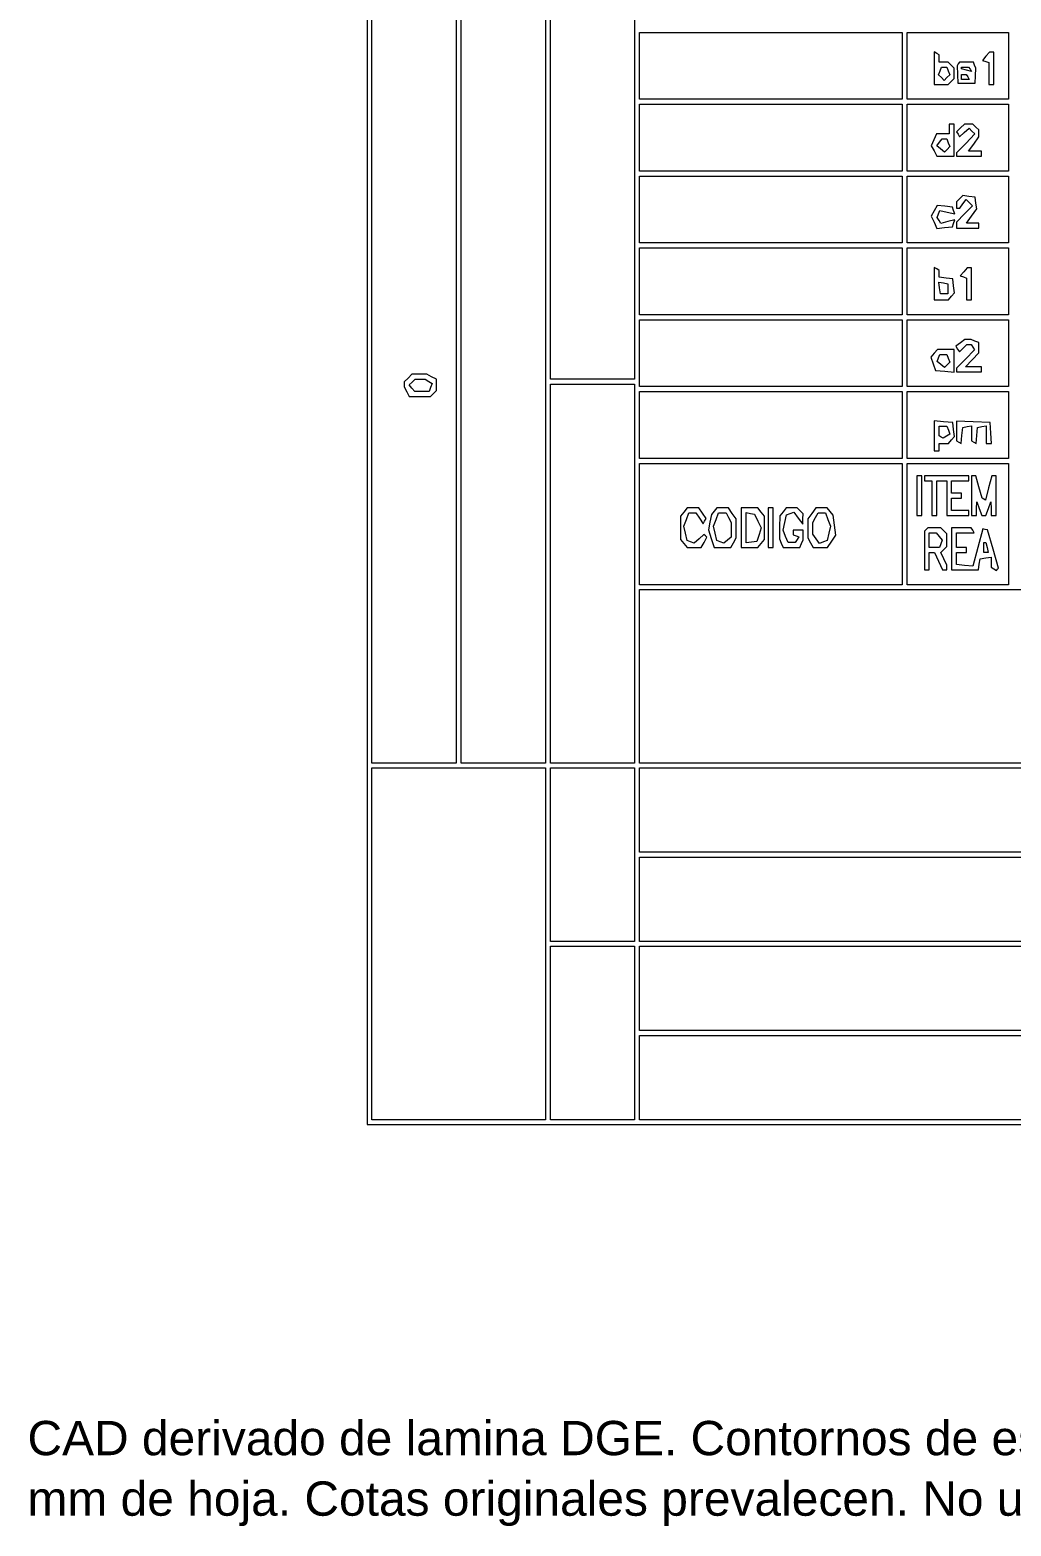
# Paper-space layout 'AN-01-DGE-004' of a CAD drawing. Header units: metres, sheet in millimetres. Extents: x 12 to 193, y 4 to 291.
# Drawn here: x 12.1 to 60.8, y 4.5 to 78.7 of the extents above; entities that cross this region are included whole.
import ezdxf

# ---------------------------------------------------------------- set-up
doc = ezdxf.new("R2010")
doc.units = ezdxf.units.M
doc.layers.add('DGE_CONTORNOS', color=7, linetype='Continuous', lineweight=0)
doc.layers.add('DGE_DATOS', color=7, linetype='Continuous', lineweight=0)
doc.styles.add('DGE_ARIAL', font='arial.ttf')

# ---------------------------------------------------------------- blocks, each defined once
blk = doc.blocks.new('LP_REF_DGE_MT_004')
at = {"layer": 'DGE_CONTORNOS'}
for points in [[(28.829, 147.467), (28.829, 24.387), (111.028, 24.387), (193.226, 24.387), (193.226, 147.467), (193.226, 270.547), (111.028, 270.547), (28.829, 270.547)], [(33.249, 61.219), (33.249, 42.312), (31.162, 42.312), (29.075, 42.312), (29.075, 61.219), (29.075, 80.126), (31.162, 80.126), (33.249, 80.126)], [(37.669, 61.219), (37.669, 42.312), (35.582, 42.312), (33.495, 42.312), (33.495, 61.219), (33.495, 80.126), (35.582, 80.126), (37.669, 80.126)], [(42.089, 70.734), (42.089, 61.342), (40.002, 61.342), (37.915, 61.342), (37.915, 70.734), (37.915, 80.126), (40.002, 80.126), (42.089, 80.126)], [(55.349, 76.872), (55.349, 75.215), (48.842, 75.215), (42.335, 75.215), (42.335, 76.872), (42.335, 78.53), (48.842, 78.53), (55.349, 78.53)], [(60.628, 76.872), (60.628, 75.215), (58.111, 75.215), (55.594, 75.215), (55.594, 76.872), (55.594, 78.53), (58.111, 78.53), (60.628, 78.53)], [(56.945, 76.757), (56.945, 75.952), (57.289, 75.952), (57.632, 75.952), (57.78, 76.099), (57.927, 76.246), (57.927, 76.504), (57.927, 76.762), (57.78, 76.909), (57.632, 77.057), (57.411, 77.057), (57.19, 77.057), (57.19, 77.234), (57.19, 77.41), (57.068, 77.486), (56.945, 77.562)], [(59.507, 77.344), (59.339, 77.139), (59.492, 77.088), (59.646, 77.036), (59.646, 76.494), (59.646, 75.952), (59.769, 75.952), (59.891, 75.952), (59.891, 76.75), (59.891, 77.548), (59.784, 77.548), (59.676, 77.548)], [(57.64, 76.619), (57.714, 76.426), (57.575, 76.287), (57.436, 76.148), (57.297, 76.287), (57.158, 76.426), (57.232, 76.619), (57.305, 76.811), (57.436, 76.811), (57.566, 76.811)], [(58.131, 76.965), (58.075, 76.872), (58.097, 76.443), (58.119, 76.013), (58.545, 76.013), (58.971, 76.013), (58.985, 76.381), (58.998, 76.75), (58.941, 76.903), (58.883, 77.057), (58.535, 77.057), (58.187, 77.057)], [(58.718, 76.7), (58.787, 76.588), (58.541, 76.653), (58.295, 76.717), (58.295, 76.764), (58.295, 76.811), (58.472, 76.811), (58.649, 76.811)], [(58.602, 76.32), (58.678, 76.197), (58.487, 76.197), (58.295, 76.197), (58.295, 76.32), (58.295, 76.443), (58.411, 76.443), (58.526, 76.443)], [(55.349, 73.312), (55.349, 71.655), (48.842, 71.655), (42.335, 71.655), (42.335, 73.312), (42.335, 74.97), (48.842, 74.97), (55.349, 74.97)], [(60.628, 73.312), (60.628, 71.655), (58.111, 71.655), (55.594, 71.655), (55.594, 73.312), (55.594, 74.97), (58.111, 74.97), (60.628, 74.97)], [(57.682, 73.742), (57.682, 73.496), (57.372, 73.496), (57.062, 73.496), (56.93, 73.205), (56.797, 72.913), (56.937, 72.652), (57.076, 72.391), (57.502, 72.391), (57.927, 72.391), (57.927, 73.189), (57.927, 73.987), (57.804, 73.987), (57.682, 73.987)], [(58.242, 73.793), (58.048, 73.599), (58.122, 73.478), (58.197, 73.357), (58.433, 73.571), (58.67, 73.785), (58.814, 73.64), (58.959, 73.496), (58.504, 73.03), (58.05, 72.565), (58.05, 72.478), (58.05, 72.391), (58.664, 72.391), (59.278, 72.391), (59.278, 72.514), (59.278, 72.637), (58.962, 72.637), (58.647, 72.637), (58.901, 72.993), (59.155, 73.35), (59.155, 73.521), (59.155, 73.693), (59.007, 73.84), (58.86, 73.987), (58.648, 73.987), (58.436, 73.987)], [(57.64, 73.058), (57.714, 72.866), (57.58, 72.732), (57.446, 72.598), (57.255, 72.757), (57.065, 72.915), (57.204, 73.083), (57.343, 73.251), (57.455, 73.251), (57.566, 73.251)], [(55.349, 69.752), (55.349, 68.094), (48.842, 68.094), (42.335, 68.094), (42.335, 69.752), (42.335, 71.409), (48.842, 71.409), (55.349, 71.409)], [(60.628, 69.752), (60.628, 68.094), (58.111, 68.094), (55.594, 68.094), (55.594, 69.752), (55.594, 71.409), (58.111, 71.409), (60.628, 71.409)], [(56.94, 69.682), (56.797, 69.414), (56.933, 69.115), (57.069, 68.815), (57.458, 68.854), (57.847, 68.892), (57.903, 69.063), (57.959, 69.234), (57.617, 69.148), (57.275, 69.062), (57.183, 69.212), (57.09, 69.361), (57.156, 69.532), (57.222, 69.703), (57.589, 69.622), (57.956, 69.542), (57.901, 69.708), (57.847, 69.874), (57.465, 69.912), (57.084, 69.95)], [(58.202, 70.285), (58.05, 70.132), (58.05, 69.973), (58.05, 69.813), (58.128, 69.813), (58.207, 69.813), (58.366, 70.028), (58.524, 70.243), (58.68, 70.09), (58.835, 69.936), (58.442, 69.531), (58.05, 69.126), (58.05, 68.978), (58.05, 68.831), (58.602, 68.831), (59.155, 68.831), (59.155, 68.954), (59.155, 69.076), (58.844, 69.076), (58.534, 69.076), (58.794, 69.428), (59.054, 69.78), (59.012, 70.073), (58.971, 70.366), (58.663, 70.401), (58.355, 70.437)], [(55.349, 66.191), (55.349, 64.534), (48.842, 64.534), (42.335, 64.534), (42.335, 66.191), (42.335, 67.849), (48.842, 67.849), (55.349, 67.849)], [(60.628, 66.191), (60.628, 64.534), (58.111, 64.534), (55.594, 64.534), (55.594, 66.191), (55.594, 67.849), (58.111, 67.849), (60.628, 67.849)], [(56.945, 66.076), (56.945, 65.27), (57.298, 65.27), (57.651, 65.27), (57.798, 65.447), (57.945, 65.624), (57.905, 65.969), (57.866, 66.314), (57.528, 66.353), (57.19, 66.392), (57.19, 66.56), (57.19, 66.729), (57.068, 66.805), (56.945, 66.881)], [(58.403, 66.662), (58.234, 66.458), (58.387, 66.407), (58.541, 66.355), (58.541, 65.813), (58.541, 65.27), (58.664, 65.27), (58.786, 65.27), (58.786, 66.068), (58.786, 66.866), (58.679, 66.866), (58.571, 66.866)], [(57.62, 65.821), (57.62, 65.577), (57.436, 65.577), (57.252, 65.577), (57.211, 65.865), (57.17, 66.152), (57.395, 66.108), (57.62, 66.065)], [(55.349, 62.631), (55.349, 60.973), (48.842, 60.973), (42.335, 60.973), (42.335, 62.631), (42.335, 64.288), (48.842, 64.288), (55.349, 64.288)], [(60.628, 62.631), (60.628, 60.973), (58.111, 60.973), (55.594, 60.973), (55.594, 62.631), (55.594, 64.288), (58.111, 64.288), (60.628, 64.288)], [(58.239, 63.141), (58.012, 62.975), (58.1, 62.833), (58.188, 62.69), (58.373, 62.875), (58.558, 63.061), (58.665, 63.061), (58.772, 63.061), (58.855, 62.927), (58.937, 62.793), (58.494, 62.338), (58.05, 61.884), (58.05, 61.797), (58.05, 61.71), (58.664, 61.71), (59.278, 61.71), (59.278, 61.833), (59.278, 61.956), (58.886, 61.956), (58.495, 61.956), (58.825, 62.3), (59.155, 62.644), (59.155, 62.901), (59.155, 63.157), (58.961, 63.232), (58.766, 63.306), (58.616, 63.306), (58.465, 63.306)], [(56.939, 62.623), (56.78, 62.432), (56.895, 62.102), (57.011, 61.771), (57.469, 61.733), (57.927, 61.695), (57.927, 62.255), (57.927, 62.815), (57.512, 62.815), (57.098, 62.815)], [(57.64, 62.377), (57.714, 62.185), (57.58, 62.051), (57.446, 61.917), (57.264, 62.068), (57.082, 62.219), (57.149, 62.394), (57.217, 62.569), (57.392, 62.569), (57.566, 62.569)], [(30.864, 61.394), (30.671, 61.201), (30.671, 61.079), (30.671, 60.957), (30.798, 60.72), (30.925, 60.482), (31.449, 60.482), (31.972, 60.482), (32.12, 60.63), (32.267, 60.777), (32.267, 61.055), (32.267, 61.333), (32.029, 61.46), (31.792, 61.587), (31.424, 61.587), (31.057, 61.587)], [(31.886, 61.229), (32.057, 61.121), (31.982, 60.924), (31.906, 60.728), (31.549, 60.728), (31.192, 60.728), (31.057, 60.89), (30.922, 61.053), (31.067, 61.197), (31.211, 61.342), (31.463, 61.34), (31.714, 61.338)], [(42.089, 51.704), (42.089, 42.312), (40.002, 42.312), (37.915, 42.312), (37.915, 51.704), (37.915, 61.096), (40.002, 61.096), (42.089, 61.096)], [(55.349, 59.07), (55.349, 57.413), (48.842, 57.413), (42.335, 57.413), (42.335, 59.07), (42.335, 60.728), (48.842, 60.728), (55.349, 60.728)], [(60.628, 59.07), (60.628, 57.413), (58.111, 57.413), (55.594, 57.413), (55.594, 59.07), (55.594, 60.728), (58.111, 60.728), (60.628, 60.728)], [(56.945, 58.525), (56.945, 57.781), (57.068, 57.781), (57.19, 57.781), (57.19, 57.965), (57.19, 58.15), (57.421, 58.15), (57.651, 58.15), (57.798, 58.326), (57.945, 58.503), (57.905, 58.848), (57.866, 59.193), (57.405, 59.231), (56.945, 59.269)], [(57.642, 58.812), (57.717, 58.616), (57.552, 58.514), (57.386, 58.411), (57.288, 58.472), (57.19, 58.532), (57.19, 58.771), (57.19, 59.009), (57.378, 59.009), (57.566, 59.009)], [(58.05, 58.776), (58.05, 58.287), (58.165, 58.216), (58.279, 58.145), (58.318, 58.545), (58.357, 58.946), (58.572, 58.986), (58.786, 59.027), (58.786, 58.657), (58.786, 58.287), (58.901, 58.216), (59.016, 58.145), (59.055, 58.545), (59.093, 58.946), (59.308, 58.986), (59.523, 59.027), (59.523, 58.588), (59.523, 58.15), (59.653, 58.15), (59.783, 58.15), (59.745, 58.671), (59.707, 59.193), (58.879, 59.229), (58.05, 59.266)], [(55.349, 54.159), (55.349, 51.152), (48.842, 51.152), (42.335, 51.152), (42.335, 54.159), (42.335, 57.167), (48.842, 57.167), (55.349, 57.167)], [(60.628, 54.159), (60.628, 51.152), (58.111, 51.152), (55.594, 51.152), (55.594, 54.159), (55.594, 57.167), (58.111, 57.167), (60.628, 57.167)], [(56.085, 55.571), (56.085, 54.589), (56.208, 54.589), (56.331, 54.589), (56.331, 55.571), (56.331, 56.554), (56.208, 56.554), (56.085, 56.554)], [(56.454, 56.431), (56.454, 56.308), (56.638, 56.308), (56.822, 56.308), (56.822, 55.449), (56.822, 54.589), (56.945, 54.589), (57.068, 54.589), (57.068, 55.449), (57.068, 56.308), (57.313, 56.308), (57.559, 56.308), (57.559, 55.449), (57.559, 54.589), (58.111, 54.589), (58.664, 54.589), (58.664, 54.712), (58.664, 54.835), (58.234, 54.835), (57.804, 54.835), (57.804, 55.142), (57.804, 55.449), (58.05, 55.449), (58.295, 55.449), (58.295, 55.571), (58.295, 55.694), (58.05, 55.694), (57.804, 55.694), (57.804, 56.001), (57.804, 56.308), (58.234, 56.308), (58.664, 56.308), (58.664, 56.431), (58.664, 56.554), (57.559, 56.554), (56.454, 56.554)], [(58.786, 55.571), (58.786, 54.589), (58.909, 54.589), (59.032, 54.589), (59.042, 54.927), (59.051, 55.264), (59.175, 54.927), (59.298, 54.589), (59.4, 54.589), (59.503, 54.589), (59.626, 54.927), (59.749, 55.264), (59.759, 54.927), (59.769, 54.589), (59.891, 54.589), (60.014, 54.589), (60.014, 55.571), (60.014, 56.554), (59.903, 56.554), (59.791, 56.554), (59.636, 55.946), (59.48, 55.338), (59.396, 55.39), (59.311, 55.442), (59.156, 55.998), (59, 56.554), (58.893, 56.554), (58.786, 56.554)], [(44.529, 54.754), (44.36, 54.551), (44.36, 53.975), (44.36, 53.399), (44.529, 53.196), (44.697, 52.993), (45.046, 52.993), (45.395, 52.993), (45.532, 53.249), (45.669, 53.505), (45.599, 53.576), (45.528, 53.646), (45.286, 53.428), (45.045, 53.209), (44.868, 53.277), (44.69, 53.345), (44.612, 53.7), (44.534, 54.055), (44.659, 54.384), (44.784, 54.712), (44.956, 54.712), (45.128, 54.712), (45.306, 54.444), (45.484, 54.176), (45.562, 54.301), (45.639, 54.426), (45.453, 54.692), (45.267, 54.958), (44.982, 54.958), (44.697, 54.958)], [(46.034, 54.792), (45.896, 54.627), (45.821, 54.251), (45.746, 53.875), (45.891, 53.434), (46.037, 52.993), (46.453, 52.993), (46.869, 52.993), (46.996, 53.231), (47.123, 53.468), (47.123, 53.94), (47.123, 54.412), (46.932, 54.685), (46.741, 54.958), (46.456, 54.958), (46.171, 54.958)], [(47.368, 53.975), (47.368, 52.993), (47.783, 52.993), (48.198, 52.993), (48.366, 53.196), (48.535, 53.399), (48.535, 53.975), (48.535, 54.551), (48.366, 54.754), (48.198, 54.958), (47.783, 54.958), (47.368, 54.958)], [(48.719, 53.975), (48.719, 52.993), (48.842, 52.993), (48.964, 52.993), (48.964, 53.975), (48.964, 54.958), (48.842, 54.958), (48.719, 54.958)], [(49.449, 54.765), (49.289, 54.573), (49.281, 53.998), (49.273, 53.423), (49.36, 53.208), (49.448, 52.993), (49.868, 52.993), (50.289, 52.993), (50.363, 53.187), (50.438, 53.382), (50.438, 53.617), (50.438, 53.853), (50.192, 53.853), (49.947, 53.853), (49.947, 53.74), (49.947, 53.627), (50.091, 53.579), (50.236, 53.531), (50.145, 53.385), (50.055, 53.239), (49.875, 53.239), (49.695, 53.239), (49.578, 53.546), (49.462, 53.852), (49.537, 54.231), (49.613, 54.61), (49.796, 54.68), (49.978, 54.75), (50.205, 54.455), (50.432, 54.159), (50.435, 54.411), (50.438, 54.663), (50.29, 54.81), (50.143, 54.958), (49.876, 54.958), (49.608, 54.958)], [(50.874, 54.685), (50.683, 54.412), (50.683, 53.94), (50.683, 53.468), (50.81, 53.231), (50.937, 52.993), (51.299, 52.993), (51.66, 52.993), (51.863, 53.303), (52.065, 53.612), (51.999, 54.106), (51.933, 54.599), (51.784, 54.778), (51.635, 54.958), (51.35, 54.958), (51.066, 54.958)], [(46.75, 54.475), (46.877, 54.237), (46.877, 53.876), (46.877, 53.514), (46.695, 53.363), (46.512, 53.211), (46.338, 53.278), (46.164, 53.345), (46.086, 53.7), (46.008, 54.055), (46.132, 54.384), (46.257, 54.712), (46.44, 54.712), (46.623, 54.712)], [(48.205, 54.307), (48.368, 53.967), (48.258, 53.633), (48.147, 53.3), (47.881, 53.261), (47.614, 53.222), (47.614, 53.976), (47.614, 54.73), (47.828, 54.689), (48.042, 54.648)], [(51.674, 54.384), (51.798, 54.055), (51.72, 53.7), (51.642, 53.345), (51.452, 53.272), (51.262, 53.199), (51.095, 53.426), (50.929, 53.654), (50.929, 53.945), (50.929, 54.237), (51.056, 54.475), (51.183, 54.712), (51.366, 54.712), (51.549, 54.712)], [(56.536, 53.893), (56.454, 53.812), (56.454, 52.85), (56.454, 51.888), (56.577, 51.888), (56.699, 51.888), (56.699, 52.318), (56.699, 52.748), (56.824, 52.748), (56.949, 52.748), (57.154, 52.318), (57.359, 51.888), (57.459, 51.888), (57.559, 51.888), (57.559, 52.005), (57.559, 52.122), (57.415, 52.438), (57.271, 52.754), (57.415, 52.898), (57.559, 53.042), (57.559, 53.361), (57.559, 53.681), (57.411, 53.828), (57.264, 53.975), (56.941, 53.975), (56.617, 53.975)], [(57.189, 53.547), (57.341, 53.365), (57.269, 53.179), (57.198, 52.993), (56.949, 52.993), (56.699, 52.993), (56.699, 53.361), (56.699, 53.73), (56.868, 53.73), (57.038, 53.73)], [(57.804, 52.932), (57.804, 51.888), (58.471, 51.888), (59.138, 51.888), (59.177, 52.164), (59.216, 52.441), (59.492, 52.48), (59.769, 52.519), (59.769, 52.272), (59.769, 52.025), (59.9, 51.945), (60.031, 51.864), (60.082, 51.915), (60.133, 51.966), (59.859, 52.919), (59.585, 53.871), (59.469, 53.892), (59.354, 53.914), (59.101, 52.993), (58.848, 52.072), (58.449, 52.111), (58.05, 52.149), (58.05, 52.448), (58.05, 52.748), (58.295, 52.748), (58.541, 52.748), (58.541, 52.87), (58.541, 52.993), (58.295, 52.993), (58.05, 52.993), (58.05, 53.361), (58.05, 53.73), (58.487, 53.73), (58.924, 53.73), (58.848, 53.853), (58.772, 53.975), (58.288, 53.975), (57.804, 53.975)], [(59.559, 52.993), (59.623, 52.748), (59.512, 52.748), (59.4, 52.748), (59.4, 52.993), (59.4, 53.239), (59.447, 53.239), (59.495, 53.239)], [(192.981, 46.609), (192.981, 42.312), (117.658, 42.312), (42.335, 42.312), (42.335, 46.609), (42.335, 50.906), (117.658, 50.906), (192.981, 50.906)], [(37.669, 33.349), (37.669, 24.633), (33.372, 24.633), (29.075, 24.633), (29.075, 33.349), (29.075, 42.066), (33.372, 42.066), (37.669, 42.066)], [(42.089, 37.769), (42.089, 33.472), (40.002, 33.472), (37.915, 33.472), (37.915, 37.769), (37.915, 42.066), (40.002, 42.066), (42.089, 42.066)], [(68.731, 39.979), (68.731, 37.892), (55.533, 37.892), (42.335, 37.892), (42.335, 39.979), (42.335, 42.066), (55.533, 42.066), (68.731, 42.066)], [(68.731, 35.559), (68.731, 33.472), (55.533, 33.472), (42.335, 33.472), (42.335, 35.559), (42.335, 37.647), (55.533, 37.647), (68.731, 37.647)], [(42.089, 28.93), (42.089, 24.633), (40.002, 24.633), (37.915, 24.633), (37.915, 28.93), (37.915, 33.227), (40.002, 33.227), (42.089, 33.227)], [(68.731, 31.14), (68.731, 29.052), (55.533, 29.052), (42.335, 29.052), (42.335, 31.14), (42.335, 33.227), (55.533, 33.227), (68.731, 33.227)], [(68.731, 26.72), (68.731, 24.633), (55.533, 24.633), (42.335, 24.633), (42.335, 26.72), (42.335, 28.807), (55.533, 28.807), (68.731, 28.807)]]:
    blk.add_lwpolyline(points, close=True, dxfattribs=at)
at = {"layer": 'DGE_DATOS', "style": 'DGE_ARIAL'}
for s, p in [('CAD derivado de lamina DGE. Contornos de escaneo; no DWG emitido por MINEM.', (12, 8)), ('mm de hoja. Cotas originales prevalecen. No usar contornos para medir piezas.', (12, 5))]:
    blk.add_text(s, height=1.7, dxfattribs=at).set_placement(p)

psp = doc.layouts.new('AN-01-DGE-004')

# ---------------------------------------------------------------- block references
at = {"layer": 'DGE_DATOS'}
psp.add_blockref('LP_REF_DGE_MT_004', (0, 0), dxfattribs=at)

doc.saveas('drawing.dxf')
